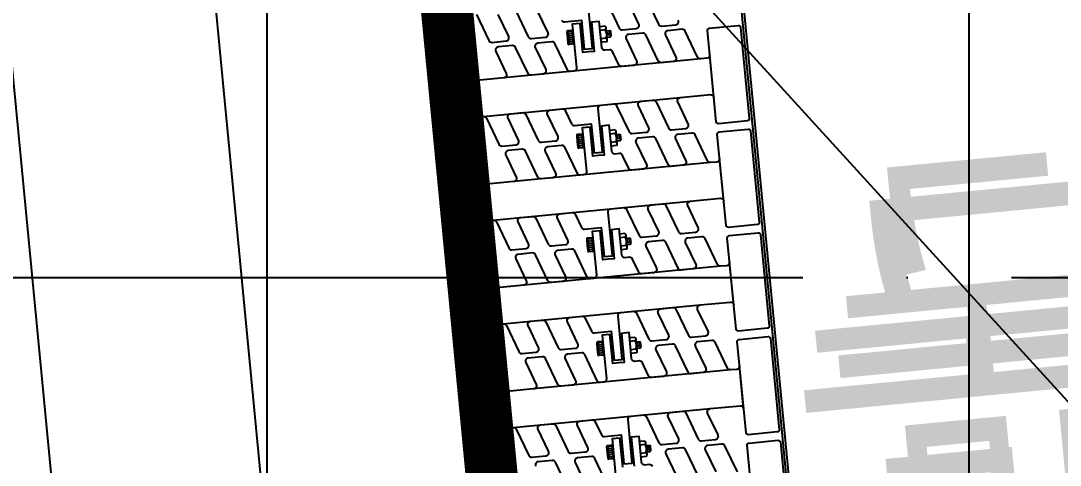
# Model space of a CAD drawing. Header units: millimetres. Extents: x 0 to 1390178, y 0 to 110113.
# Drawn here: x 476686 to 477684, y 23501 to 23927 of the extents above; entities that cross this region are included whole.
import ezdxf
from ezdxf.enums import TextEntityAlignment as Align
from ezdxf.xclip import XClip

# ---------------------------------------------------------------- set-up
doc = ezdxf.new("R2010")
doc.units = ezdxf.units.MM
doc.header["$LTSCALE"] = 100
doc.header["$XCLIPFRAME"] = 0
doc.linetypes.add('X - 평면도$0$CEN', pattern=[62, 60, -1, 0, -1])
doc.linetypes.add('X - 평면도$0$HID', pattern=[1.5, 1, -0.5])
doc.layers.get('DEFPOINTS').update_dxf_attribs({"color": 145})
for name, color, linetype in [('AA-XXXX-TEXT', 3, 'Continuous'), ('SYM', 7, 'Continuous'), ('X - 평면도$0$AA-EL-PCN4', 4, 'Continuous'), ('X - 평면도$0$AA-WAXM-BRCK', 3, 'Continuous'), ('X - 평면도$0$AA-XXXX-CNTL', 1, 'X - 평면도$0$CEN'), ('X - 평면도$0$램프 패턴', 9, 'Continuous'), ('X - 평면도$0$트랜치', 8, 'Continuous')]:
    doc.layers.add(name, color=color, linetype=linetype)
doc.layers.add('X - 평면도$0$DEFPOINT', color=163, linetype='Continuous', plot=False)
doc.layers.add('X - 평면도$0$차수판', color=6, linetype='X - 평면도$0$HID', plot=False)
doc.styles.add('$1$HAUD01', font='Dotum.ttf')
doc.styles.add('X - 평면도$0$맑은고딕', font='malgun.ttf')

# ---------------------------------------------------------------- blocks, each defined once
blk = doc.blocks.new('*U795')
at = {"layer": 'X - 평면도$0$트랜치'}
for p, q in [((-665, 259.02), (-665, 69.06)), ((-565, 259.02), (-565, 69.06)), ((-465, 259.02), (-465, 69.06)), ((-365, 259.02), (-365, 69.06)), ((-630, 45.98), (-630, 235.94)), ((-530, 45.98), (-530, 235.94)), ((-430, 45.98), (-430, 235.94)), ((-330, 45.98), (-330, 235.94)), ((-697.52, 170.5), (-704.02, 170.5)), ((-704.02, 166.5), (-704.02, 170.5)), ((-704.02, 165.5), (-704.02, 170.5)), ((-697.52, 171.5), (-703.02, 171.5)), ((-702.02, 166.5), (-702.02, 170.5)), ((-700.02, 166.5), (-700.02, 170.5)), ((-698.02, 166.5), (-698.02, 170.5)), ((-692.02, 171.5), (-697.52, 171.5)), ((-691.02, 170.5), (-697.52, 170.5)), ((-696.02, 166.5), (-696.02, 170.5)), ((-694.02, 166.5), (-694.02, 170.5)), ((-692.02, 166.5), (-692.02, 170.5)), ((-691.02, 165.5), (-691.02, 170.5)), ((-597.52, 170.5), (-604.02, 170.5)), ((-604.02, 166.5), (-604.02, 170.5)), ((-604.02, 165.5), (-604.02, 170.5)), ((-597.52, 171.5), (-603.02, 171.5)), ((-602.02, 166.5), (-602.02, 170.5)), ((-600.02, 166.5), (-600.02, 170.5)), ((-598.02, 166.5), (-598.02, 170.5)), ((-592.02, 171.5), (-597.52, 171.5)), ((-591.02, 170.5), (-597.52, 170.5)), ((-596.02, 166.5), (-596.02, 170.5)), ((-594.02, 166.5), (-594.02, 170.5)), ((-592.02, 166.5), (-592.02, 170.5)), ((-591.02, 165.5), (-591.02, 170.5)), ((-497.52, 170.5), (-504.02, 170.5)), ((-504.02, 166.5), (-504.02, 170.5)), ((-504.02, 165.5), (-504.02, 170.5)), ((-497.52, 171.5), (-503.02, 171.5)), ((-502.02, 166.5), (-502.02, 170.5)), ((-500.02, 166.5), (-500.02, 170.5)), ((-498.02, 166.5), (-498.02, 170.5)), ((-492.02, 171.5), (-497.52, 171.5)), ((-491.02, 170.5), (-497.52, 170.5)), ((-496.02, 166.5), (-496.02, 170.5)), ((-494.02, 166.5), (-494.02, 170.5)), ((-492.02, 166.5), (-492.02, 170.5)), ((-491.02, 165.5), (-491.02, 170.5)), ((-397.52, 170.5), (-404.02, 170.5)), ((-404.02, 166.5), (-404.02, 170.5)), ((-404.02, 165.5), (-404.02, 170.5)), ((-397.52, 171.5), (-403.02, 171.5)), ((-402.02, 166.5), (-402.02, 170.5)), ((-400.02, 166.5), (-400.02, 170.5)), ((-398.02, 166.5), (-398.02, 170.5)), ((-392.02, 171.5), (-397.52, 171.5)), ((-391.02, 170.5), (-397.52, 170.5)), ((-396.02, 166.5), (-396.02, 170.5)), ((-394.02, 166.5), (-394.02, 170.5)), ((-392.02, 166.5), (-392.02, 170.5)), ((-391.02, 165.5), (-391.02, 170.5)), ((-297.52, 170.5), (-304.02, 170.5)), ((-304.02, 166.5), (-304.02, 170.5)), ((-304.02, 165.5), (-304.02, 170.5)), ((-297.52, 171.5), (-303.02, 171.5)), ((-302.02, 166.5), (-302.02, 170.5)), ((-300.02, 166.5), (-300.02, 170.5)), ((-298.02, 166.5), (-298.02, 170.5)), ((-292.02, 171.5), (-297.52, 171.5)), ((-291.02, 170.5), (-297.52, 170.5)), ((-296.02, 166.5), (-296.02, 170.5)), ((-294.02, 166.5), (-294.02, 170.5)), ((-292.02, 166.5), (-292.02, 170.5)), ((-291.02, 165.5), (-291.02, 170.5)), ((-697.52, 166.5), (-704.02, 166.5)), ((-691.02, 166.5), (-697.52, 166.5)), ((-597.52, 166.5), (-604.02, 166.5)), ((-591.02, 166.5), (-597.52, 166.5)), ((-497.52, 166.5), (-504.02, 166.5)), ((-491.02, 166.5), (-497.52, 166.5)), ((-397.52, 166.5), (-404.02, 166.5)), ((-391.02, 166.5), (-397.52, 166.5)), ((-297.52, 166.5), (-304.02, 166.5)), ((-291.02, 166.5), (-297.52, 166.5)), ((-700.52, 156.5), (-700.52, 158)), ((-694.52, 156.5), (-694.52, 158)), ((-600.52, 156.5), (-600.52, 158)), ((-594.52, 156.5), (-594.52, 158)), ((-500.52, 156.5), (-500.52, 158)), ((-494.52, 156.5), (-494.52, 158)), ((-400.52, 156.5), (-400.52, 158)), ((-394.52, 156.5), (-394.52, 158)), ((-300.52, 156.5), (-300.52, 158)), ((-294.52, 156.5), (-294.52, 158)), ((-700.52, 147), (-700.52, 148.5)), ((-694.52, 147), (-694.52, 148.5)), ((-600.52, 147), (-600.52, 148.5)), ((-594.52, 147), (-594.52, 148.5)), ((-500.52, 147), (-500.52, 148.5)), ((-494.52, 147), (-494.52, 148.5)), ((-400.52, 147), (-400.52, 148.5)), ((-394.52, 147), (-394.52, 148.5)), ((-300.52, 147), (-300.52, 148.5)), ((-294.52, 147), (-294.52, 148.5)), ((-705, 134.5), (-705, 139.5)), ((-703.25, 133.5), (-691.75, 133.5)), ((-701.5, 134.5), (-701.5, 139.5)), ((-700.52, 133.5), (-700.52, 130.17)), ((-700.52, 130.17), (-699.89, 129.47)), ((-700.52, 130.17), (-694.52, 130.17)), ((-695.49, 132.42), (-699.23, 132.42)), ((-694.52, 130.17), (-695.16, 129.47)), ((-694.52, 133.5), (-694.52, 130.17)), ((-693.5, 134.5), (-693.5, 139.5)), ((-690, 134.5), (-690, 139.5)), ((-605, 134.5), (-605, 139.5)), ((-603.25, 133.5), (-591.75, 133.5)), ((-601.5, 134.5), (-601.5, 139.5)), ((-600.52, 133.5), (-600.52, 130.17)), ((-600.52, 130.17), (-599.89, 129.47)), ((-600.52, 130.17), (-594.52, 130.17)), ((-595.49, 132.42), (-599.23, 132.42)), ((-594.52, 130.17), (-595.16, 129.47)), ((-594.52, 133.5), (-594.52, 130.17)), ((-593.5, 134.5), (-593.5, 139.5)), ((-590, 134.5), (-590, 139.5)), ((-505, 134.5), (-505, 139.5)), ((-503.25, 133.5), (-491.75, 133.5)), ((-501.5, 134.5), (-501.5, 139.5)), ((-500.52, 133.5), (-500.52, 130.17)), ((-500.52, 130.17), (-499.89, 129.47)), ((-500.52, 130.17), (-494.52, 130.17)), ((-495.49, 132.42), (-499.23, 132.42)), ((-494.52, 130.17), (-495.16, 129.47)), ((-494.52, 133.5), (-494.52, 130.17)), ((-493.5, 134.5), (-493.5, 139.5)), ((-490, 134.5), (-490, 139.5)), ((-405, 134.5), (-405, 139.5)), ((-403.25, 133.5), (-391.75, 133.5)), ((-401.5, 134.5), (-401.5, 139.5)), ((-400.52, 133.5), (-400.52, 130.17)), ((-400.52, 130.17), (-399.89, 129.47)), ((-400.52, 130.17), (-394.52, 130.17)), ((-395.49, 132.42), (-399.23, 132.42)), ((-394.52, 130.17), (-395.16, 129.47)), ((-394.52, 133.5), (-394.52, 130.17)), ((-393.5, 134.5), (-393.5, 139.5)), ((-390, 134.5), (-390, 139.5)), ((-305, 134.5), (-305, 139.5)), ((-303.25, 133.5), (-291.75, 133.5)), ((-301.5, 134.5), (-301.5, 139.5)), ((-300.52, 133.5), (-300.52, 130.17)), ((-300.52, 130.17), (-299.89, 129.47)), ((-300.52, 130.17), (-294.52, 130.17)), ((-295.49, 132.42), (-299.23, 132.42)), ((-294.52, 130.17), (-295.16, 129.47)), ((-294.52, 133.5), (-294.52, 130.17)), ((-293.5, 134.5), (-293.5, 139.5)), ((-290, 134.5), (-290, 139.5)), ((-699.89, 129.47), (-695.16, 129.47)), ((-599.89, 129.47), (-595.16, 129.47)), ((-499.89, 129.47), (-495.16, 129.47)), ((-399.89, 129.47), (-395.16, 129.47)), ((-299.89, 129.47), (-295.16, 129.47))]:
    blk.add_line(p, q, dxfattribs=at)
for points in [[(-5695, 305), (-5695, 0), (805, 0), (805, 305)], [(802.5, 2.5), (802.5, 302.5), (-5692.5, 302.5), (-5692.5, 2.5)]]:
    blk.add_lwpolyline(points, close=True, dxfattribs=at)
for points in [[(-691.5, 268, -0.414214), (-693.5, 270), (-693.5, 298, -0.414214), (-691.5, 300), (-603.5, 300, -0.414214), (-601.5, 298), (-601.5, 270, -0.414214), (-603.5, 268)], [(-591.5, 268, -0.414214), (-593.5, 270), (-593.5, 298, -0.414214), (-591.5, 300), (-503.5, 300, -0.414214), (-501.5, 298), (-501.5, 270, -0.414214), (-503.5, 268)], [(-491.5, 268, -0.414214), (-493.5, 270), (-493.5, 298, -0.414214), (-491.5, 300), (-403.5, 300, -0.414214), (-401.5, 298), (-401.5, 270, -0.414214), (-403.5, 268)], [(-391.5, 268, -0.414214), (-393.5, 270), (-393.5, 298, -0.414214), (-391.5, 300), (-303.5, 300, -0.414214), (-301.5, 298), (-301.5, 270, -0.414214), (-303.5, 268)], [(-291.5, 268, -0.414214), (-293.5, 270), (-293.5, 298, -0.414214), (-291.5, 300), (-203.5, 300, -0.414214), (-201.5, 298), (-201.5, 270, -0.414214), (-203.5, 268)], [(-665, 194.63), (-665, 183.02, -0.315299), (-666.97, 180.2), (-680.03, 175.45, 0.315299), (-682, 172.63), (-682, 156.5), (-710, 156.5), (-710, 148.5), (-668, 148.5, -0.414214), (-665, 145.5), (-665, 133.44, -0.315299), (-666.97, 130.62), (-693.03, 121.14, 0.315299), (-695, 118.32), (-695, 104.71, 0.520567), (-690.97, 101.89), (-669.03, 109.88, -0.520567), (-665, 107.06), (-665, 95.44, -0.315299), (-666.97, 92.62), (-693.03, 83.14, 0.315299), (-695, 80.32), (-695, 66.71, 0.520567), (-690.97, 63.89), (-669.03, 71.88, -0.520567), (-665, 69.06), (-665, 40, -0.414214), (-668, 37), (-627, 37, -0.414214), (-630, 40), (-630, 45.98, -0.315299), (-628.03, 48.8), (-601.97, 58.28, 0.315299), (-600, 61.1), (-600, 74.72, 0.520567), (-604.03, 77.53), (-625.97, 69.55, -0.520567), (-630, 72.37), (-630, 83.98, -0.315299), (-628.03, 86.8), (-601.97, 96.28, 0.315299), (-600, 99.1), (-600, 112.72, 0.520567), (-604.03, 115.53), (-625.97, 107.55, -0.520567), (-630, 110.37), (-630, 121.98, -0.315299), (-628.03, 124.8), (-614.97, 129.55, 0.315299), (-613, 132.37), (-613, 136.5, -0.414214), (-610, 139.5), (-585, 139.5), (-585, 147), (-613, 147), (-613, 152.5), (-613, 158), (-585, 158), (-585, 165.5), (-627, 165.5, -0.414214), (-630, 168.5), (-630, 171.56, -0.315299), (-628.03, 174.38), (-601.97, 183.86, 0.315299), (-600, 186.68), (-600, 200.29, 0.520567), (-604.03, 203.11), (-625.97, 195.12, -0.520567), (-630, 197.94), (-630, 209.56, -0.315299), (-628.03, 212.38), (-601.97, 221.86, 0.315299), (-600, 224.68), (-600, 238.29, 0.520567), (-604.03, 241.11), (-625.97, 233.12, -0.520567), (-630, 235.94), (-630, 265, -0.414214), (-627, 268), (-668, 268, -0.414214), (-665, 265), (-665, 259.02, -0.315299), (-666.97, 256.2), (-693.03, 246.72, 0.315299), (-695, 243.9), (-695, 230.28, 0.520567), (-690.97, 227.47), (-669.03, 235.45, -0.520567), (-665, 232.63), (-665, 221.02, -0.315299), (-666.97, 218.2), (-693.03, 208.72, 0.315299), (-695, 205.9), (-695, 192.28, 0.520567), (-690.97, 189.47), (-669.03, 197.45, -0.520567)], [(-565, 194.63), (-565, 183.02, -0.315299), (-566.97, 180.2), (-580.03, 175.45, 0.315299), (-582, 172.63), (-582, 156.5), (-610, 156.5), (-610, 148.5), (-568, 148.5, -0.414214), (-565, 145.5), (-565, 133.44, -0.315299), (-566.97, 130.62), (-593.03, 121.14, 0.315299), (-595, 118.32), (-595, 104.71, 0.520567), (-590.97, 101.89), (-569.03, 109.88, -0.520567), (-565, 107.06), (-565, 95.44, -0.315299), (-566.97, 92.62), (-593.03, 83.14, 0.315299), (-595, 80.32), (-595, 66.71, 0.520567), (-590.97, 63.89), (-569.03, 71.88, -0.520567), (-565, 69.06), (-565, 40, -0.414214), (-568, 37), (-527, 37, -0.414214), (-530, 40), (-530, 45.98, -0.315299), (-528.03, 48.8), (-501.97, 58.28, 0.315299), (-500, 61.1), (-500, 74.72, 0.520567), (-504.03, 77.53), (-525.97, 69.55, -0.520567), (-530, 72.37), (-530, 83.98, -0.315299), (-528.03, 86.8), (-501.97, 96.28, 0.315299), (-500, 99.1), (-500, 112.72, 0.520567), (-504.03, 115.53), (-525.97, 107.55, -0.520567), (-530, 110.37), (-530, 121.98, -0.315299), (-528.03, 124.8), (-514.97, 129.55, 0.315299), (-513, 132.37), (-513, 136.5, -0.414214), (-510, 139.5), (-485, 139.5), (-485, 147), (-513, 147), (-513, 152.5), (-513, 158), (-485, 158), (-485, 165.5), (-527, 165.5, -0.414214), (-530, 168.5), (-530, 171.56, -0.315299), (-528.03, 174.38), (-501.97, 183.86, 0.315299), (-500, 186.68), (-500, 200.29, 0.520567), (-504.03, 203.11), (-525.97, 195.12, -0.520567), (-530, 197.94), (-530, 209.56, -0.315299), (-528.03, 212.38), (-501.97, 221.86, 0.315299), (-500, 224.68), (-500, 238.29, 0.520567), (-504.03, 241.11), (-525.97, 233.12, -0.520567), (-530, 235.94), (-530, 265, -0.414214), (-527, 268), (-568, 268, -0.414214), (-565, 265), (-565, 259.02, -0.315299), (-566.97, 256.2), (-593.03, 246.72, 0.315299), (-595, 243.9), (-595, 230.28, 0.520567), (-590.97, 227.47), (-569.03, 235.45, -0.520567), (-565, 232.63), (-565, 221.02, -0.315299), (-566.97, 218.2), (-593.03, 208.72, 0.315299), (-595, 205.9), (-595, 192.28, 0.520567), (-590.97, 189.47), (-569.03, 197.45, -0.520567)], [(-465, 194.63), (-465, 183.02, -0.315299), (-466.97, 180.2), (-480.03, 175.45, 0.315299), (-482, 172.63), (-482, 156.5), (-510, 156.5), (-510, 148.5), (-468, 148.5, -0.414214), (-465, 145.5), (-465, 133.44, -0.315299), (-466.97, 130.62), (-493.03, 121.14, 0.315299), (-495, 118.32), (-495, 104.71, 0.520567), (-490.97, 101.89), (-469.03, 109.88, -0.520567), (-465, 107.06), (-465, 95.44, -0.315299), (-466.97, 92.62), (-493.03, 83.14, 0.315299), (-495, 80.32), (-495, 66.71, 0.520567), (-490.97, 63.89), (-469.03, 71.88, -0.520567), (-465, 69.06), (-465, 40, -0.414214), (-468, 37), (-427, 37, -0.414214), (-430, 40), (-430, 45.98, -0.315299), (-428.03, 48.8), (-401.97, 58.28, 0.315299), (-400, 61.1), (-400, 74.72, 0.520567), (-404.03, 77.53), (-425.97, 69.55, -0.520567), (-430, 72.37), (-430, 83.98, -0.315299), (-428.03, 86.8), (-401.97, 96.28, 0.315299), (-400, 99.1), (-400, 112.72, 0.520567), (-404.03, 115.53), (-425.97, 107.55, -0.520567), (-430, 110.37), (-430, 121.98, -0.315299), (-428.03, 124.8), (-414.97, 129.55, 0.315299), (-413, 132.37), (-413, 136.5, -0.414214), (-410, 139.5), (-385, 139.5), (-385, 147), (-413, 147), (-413, 152.5), (-413, 158), (-385, 158), (-385, 165.5), (-427, 165.5, -0.414214), (-430, 168.5), (-430, 171.56, -0.315299), (-428.03, 174.38), (-401.97, 183.86, 0.315299), (-400, 186.68), (-400, 200.29, 0.520567), (-404.03, 203.11), (-425.97, 195.12, -0.520567), (-430, 197.94), (-430, 209.56, -0.315299), (-428.03, 212.38), (-401.97, 221.86, 0.315299), (-400, 224.68), (-400, 238.29, 0.520567), (-404.03, 241.11), (-425.97, 233.12, -0.520567), (-430, 235.94), (-430, 265, -0.414214), (-427, 268), (-468, 268, -0.414214), (-465, 265), (-465, 259.02, -0.315299), (-466.97, 256.2), (-493.03, 246.72, 0.315299), (-495, 243.9), (-495, 230.28, 0.520567), (-490.97, 227.47), (-469.03, 235.45, -0.520567), (-465, 232.63), (-465, 221.02, -0.315299), (-466.97, 218.2), (-493.03, 208.72, 0.315299), (-495, 205.9), (-495, 192.28, 0.520567), (-490.97, 189.47), (-469.03, 197.45, -0.520567)], [(-365, 194.63), (-365, 183.02, -0.315299), (-366.97, 180.2), (-380.03, 175.45, 0.315299), (-382, 172.63), (-382, 156.5), (-410, 156.5), (-410, 148.5), (-368, 148.5, -0.414214), (-365, 145.5), (-365, 133.44, -0.315299), (-366.97, 130.62), (-393.03, 121.14, 0.315299), (-395, 118.32), (-395, 104.71, 0.520567), (-390.97, 101.89), (-369.03, 109.88, -0.520567), (-365, 107.06), (-365, 95.44, -0.315299), (-366.97, 92.62), (-393.03, 83.14, 0.315299), (-395, 80.32), (-395, 66.71, 0.520567), (-390.97, 63.89), (-369.03, 71.88, -0.520567), (-365, 69.06), (-365, 40, -0.414214), (-368, 37), (-327, 37, -0.414214), (-330, 40), (-330, 45.98, -0.315299), (-328.03, 48.8), (-301.97, 58.28, 0.315299), (-300, 61.1), (-300, 74.72, 0.520567), (-304.03, 77.53), (-325.97, 69.55, -0.520567), (-330, 72.37), (-330, 83.98, -0.315299), (-328.03, 86.8), (-301.97, 96.28, 0.315299), (-300, 99.1), (-300, 112.72, 0.520567), (-304.03, 115.53), (-325.97, 107.55, -0.520567), (-330, 110.37), (-330, 121.98, -0.315299), (-328.03, 124.8), (-314.97, 129.55, 0.315299), (-313, 132.37), (-313, 136.5, -0.414214), (-310, 139.5), (-285, 139.5), (-285, 147), (-313, 147), (-313, 152.5), (-313, 158), (-285, 158), (-285, 165.5), (-327, 165.5, -0.414214), (-330, 168.5), (-330, 171.56, -0.315299), (-328.03, 174.38), (-301.97, 183.86, 0.315299), (-300, 186.68), (-300, 200.29, 0.520567), (-304.03, 203.11), (-325.97, 195.12, -0.520567), (-330, 197.94), (-330, 209.56, -0.315299), (-328.03, 212.38), (-301.97, 221.86, 0.315299), (-300, 224.68), (-300, 238.29, 0.520567), (-304.03, 241.11), (-325.97, 233.12, -0.520567), (-330, 235.94), (-330, 265, -0.414214), (-327, 268), (-368, 268, -0.414214), (-365, 265), (-365, 259.02, -0.315299), (-366.97, 256.2), (-393.03, 246.72, 0.315299), (-395, 243.9), (-395, 230.28, 0.520567), (-390.97, 227.47), (-369.03, 235.45, -0.520567), (-365, 232.63), (-365, 221.02, -0.315299), (-366.97, 218.2), (-393.03, 208.72, 0.315299), (-395, 205.9), (-395, 192.28, 0.520567), (-390.97, 189.47), (-369.03, 197.45, -0.520567)], [(-793.5, 7), (-793.5, 35, -0.414214), (-791.5, 37), (-703.5, 37, -0.414214), (-701.5, 35), (-701.5, 7, -0.414214), (-703.5, 5), (-791.5, 5, -0.414214)], [(-693.5, 7), (-693.5, 35, -0.414214), (-691.5, 37), (-603.5, 37, -0.414214), (-601.5, 35), (-601.5, 7, -0.414214), (-603.5, 5), (-691.5, 5, -0.414214)], [(-593.5, 7), (-593.5, 35, -0.414214), (-591.5, 37), (-503.5, 37, -0.414214), (-501.5, 35), (-501.5, 7, -0.414214), (-503.5, 5), (-591.5, 5, -0.414214)], [(-493.5, 7), (-493.5, 35, -0.414214), (-491.5, 37), (-403.5, 37, -0.414214), (-401.5, 35), (-401.5, 7, -0.414214), (-403.5, 5), (-491.5, 5, -0.414214)], [(-393.5, 7), (-393.5, 35, -0.414214), (-391.5, 37), (-303.5, 37, -0.414214), (-301.5, 35), (-301.5, 7, -0.414214), (-303.5, 5), (-391.5, 5, -0.414214)]]:
    blk.add_lwpolyline(points, format="xyb", close=True, dxfattribs=at)
for points in [[(-728.03, 48.8), (-701.97, 58.28, 0.315299), (-700, 61.1), (-700, 74.72, 0.520567), (-704.03, 77.53), (-725.97, 69.55, -0.520567)], [(-728.03, 86.8), (-701.97, 96.28, 0.315299), (-700, 99.1), (-700, 112.72, 0.520567), (-704.03, 115.53), (-725.97, 107.55, -0.520567)], [(-714.97, 129.55, 0.315299), (-713, 132.37), (-713, 136.5, -0.414214), (-710, 139.5), (-685, 139.5), (-685, 147), (-713, 147)], [(-713, 158), (-685, 158), (-685, 165.5), (-727, 165.5, -0.414214)], [(-728.03, 174.38), (-701.97, 183.86, 0.315299), (-700, 186.68), (-700, 200.29, 0.520567), (-704.03, 203.11), (-725.97, 195.12, -0.520567)], [(-728.03, 212.38), (-701.97, 221.86, 0.315299), (-700, 224.68), (-700, 238.29, 0.520567), (-704.03, 241.11)], [(-280.03, 175.45, 0.315299), (-282, 172.63), (-282, 156.5), (-310, 156.5), (-310, 148.5), (-268, 148.5, -0.414214)], [(-266.97, 130.62), (-293.03, 121.14, 0.315299), (-295, 118.32), (-295, 104.71, 0.520567), (-290.97, 101.89), (-269.03, 109.88, -0.520567)], [(-266.97, 92.62), (-293.03, 83.14, 0.315299), (-295, 80.32), (-295, 66.71, 0.520567), (-290.97, 63.89)], [(-266.97, 256.2), (-293.03, 246.72, 0.315299), (-295, 243.9), (-295, 230.28, 0.520567), (-290.97, 227.47), (-269.03, 235.45, -0.520567)], [(-266.97, 218.2), (-293.03, 208.72, 0.315299), (-295, 205.9), (-295, 192.28, 0.520567), (-290.97, 189.47), (-269.03, 197.45, -0.520567)]]:
    blk.add_lwpolyline(points, format="xyb", dxfattribs=at)
for centre, radius, start, end in [((-703.02, 170.5), 1, 90, 180), ((-692.02, 170.5), 1, 0, 90), ((-603.02, 170.5), 1, 90, 180), ((-592.02, 170.5), 1, 0, 90), ((-503.02, 170.5), 1, 90, 180), ((-492.02, 170.5), 1, 0, 90), ((-403.02, 170.5), 1, 90, 180), ((-392.02, 170.5), 1, 0, 90), ((-303.02, 170.5), 1, 90, 180), ((-292.02, 170.5), 1, 0, 90), ((-703.25, 135.53), 2.03, 210.51025, 329.48974), ((-697.5, 142), 8.5, 241.92751, 298.07249), ((-697.5, 142), 8.5, 241.92751, 298.07249), ((-691.75, 135.53), 2.03, 210.51024, 329.48976), ((-603.25, 135.53), 2.03, 210.51025, 329.48974), ((-597.5, 142), 8.5, 241.92751, 298.07249), ((-597.5, 142), 8.5, 241.92751, 298.07249), ((-591.75, 135.53), 2.03, 210.51024, 329.48976), ((-503.25, 135.53), 2.03, 210.51025, 329.48974), ((-497.5, 142), 8.5, 241.92751, 298.07249), ((-497.5, 142), 8.5, 241.92751, 298.07249), ((-491.75, 135.53), 2.03, 210.51024, 329.48976), ((-403.25, 135.53), 2.03, 210.51025, 329.48974), ((-397.5, 142), 8.5, 241.92751, 298.07249), ((-397.5, 142), 8.5, 241.92751, 298.07249), ((-391.75, 135.53), 2.03, 210.51024, 329.48976), ((-303.25, 135.53), 2.03, 210.51025, 329.48974), ((-297.5, 142), 8.5, 241.92751, 298.07249), ((-297.5, 142), 8.5, 241.92751, 298.07249), ((-291.75, 135.53), 2.03, 210.51024, 329.48976)]:
    blk.add_arc(centre, radius, start, end, dxfattribs=at)
blk = doc.blocks.new('X - 평면도$0$zw$A78B')
at = {"layer": 'X - 평면도$0$AA-EL-PCN4'}
blk.add_line((-49777.64, -48211.91), (-49156.18, -54682.14), dxfattribs=at)
at = {"layer": 'X - 평면도$0$램프 패턴'}
for p, q in [((-49976.72, -48231.03), (-49355.27, -54701.26)), ((-50175.81, -48250.16), (-49554.35, -54720.38))]:
    blk.add_line(p, q, dxfattribs=at)
at = {"layer": 'X - 평면도$0$트랜치', "rotation": 95.48634014958196}
blk.add_blockref('*U795', (-49397.07, -48984.06), dxfattribs=at)
at = {"layer": 'X - 평면도$0$DEFPOINT', "style": 'X - 평면도$0$맑은고딕'}
blk.add_text('내려감', height=200, rotation=275.48634, dxfattribs=at).set_placement((-49141.67, -49764.9), align=Align.MIDDLE_CENTER)
blk = doc.blocks.new('X - 평면도$0$1F PL')
at = {"layer": 'DEFPOINTS'}
blk.add_line((0, -0.01), (-19177.24, 21040.89), dxfattribs=at)
blk = doc.blocks.new('X - 평면도', base_point=(-475.36, -286.73))
at = {"layer": 'X - 평면도$0$AA-XXXX-CNTL'}
for p, q in [((706171.98, 68689.62), (706171.98, 19243.11)), ((657286.23, 39573.11), (718213.6, 39573.11))]:
    blk.add_line(p, q, dxfattribs=at)
at = {"layer": 'X - 평면도$0$차수판', "const_width": 50}
blk.add_lwpolyline([(706893.4, 34121.25), (706214.58, 41188.72)], dxfattribs=at)
blk.add_blockref('X - 평면도$0$1F PL', (712639.23, 33202.22))
at = {"layer": 'X - 평면도$0$AA-WAXM-BRCK'}
blk.add_blockref('X - 평면도$0$zw$A78B', (756000, 89100), dxfattribs=at)

msp = doc.modelspace()

# ---------------------------------------------------------------- block references
ref = msp.add_blockref('X - 평면도', (-229725.28, -16179.13))
XClip(ref).set_block_clipping_path([(649249.9173510048, 15892.4063044181), (733249.9173510048, 75292.406304418)])

# ---------------------------------------------------------------- next in the draw order: linework, layer by layer
at = {"layer": 'SYM'}
msp.add_line((477596.56, 8038.96), (477596.56, 25127.06), dxfattribs=at)

# ---------------------------------------------------------------- next in the draw order: texts
at = {"layer": 'AA-XXXX-TEXT', "style": '$1$HAUD01', "width": 0.8}
msp.add_text('내려감', height=250, rotation=275.48634, dxfattribs=at).set_placement((477605.74, 23412.16), align=Align.MIDDLE_CENTER)

doc.saveas('drawing.dxf')
